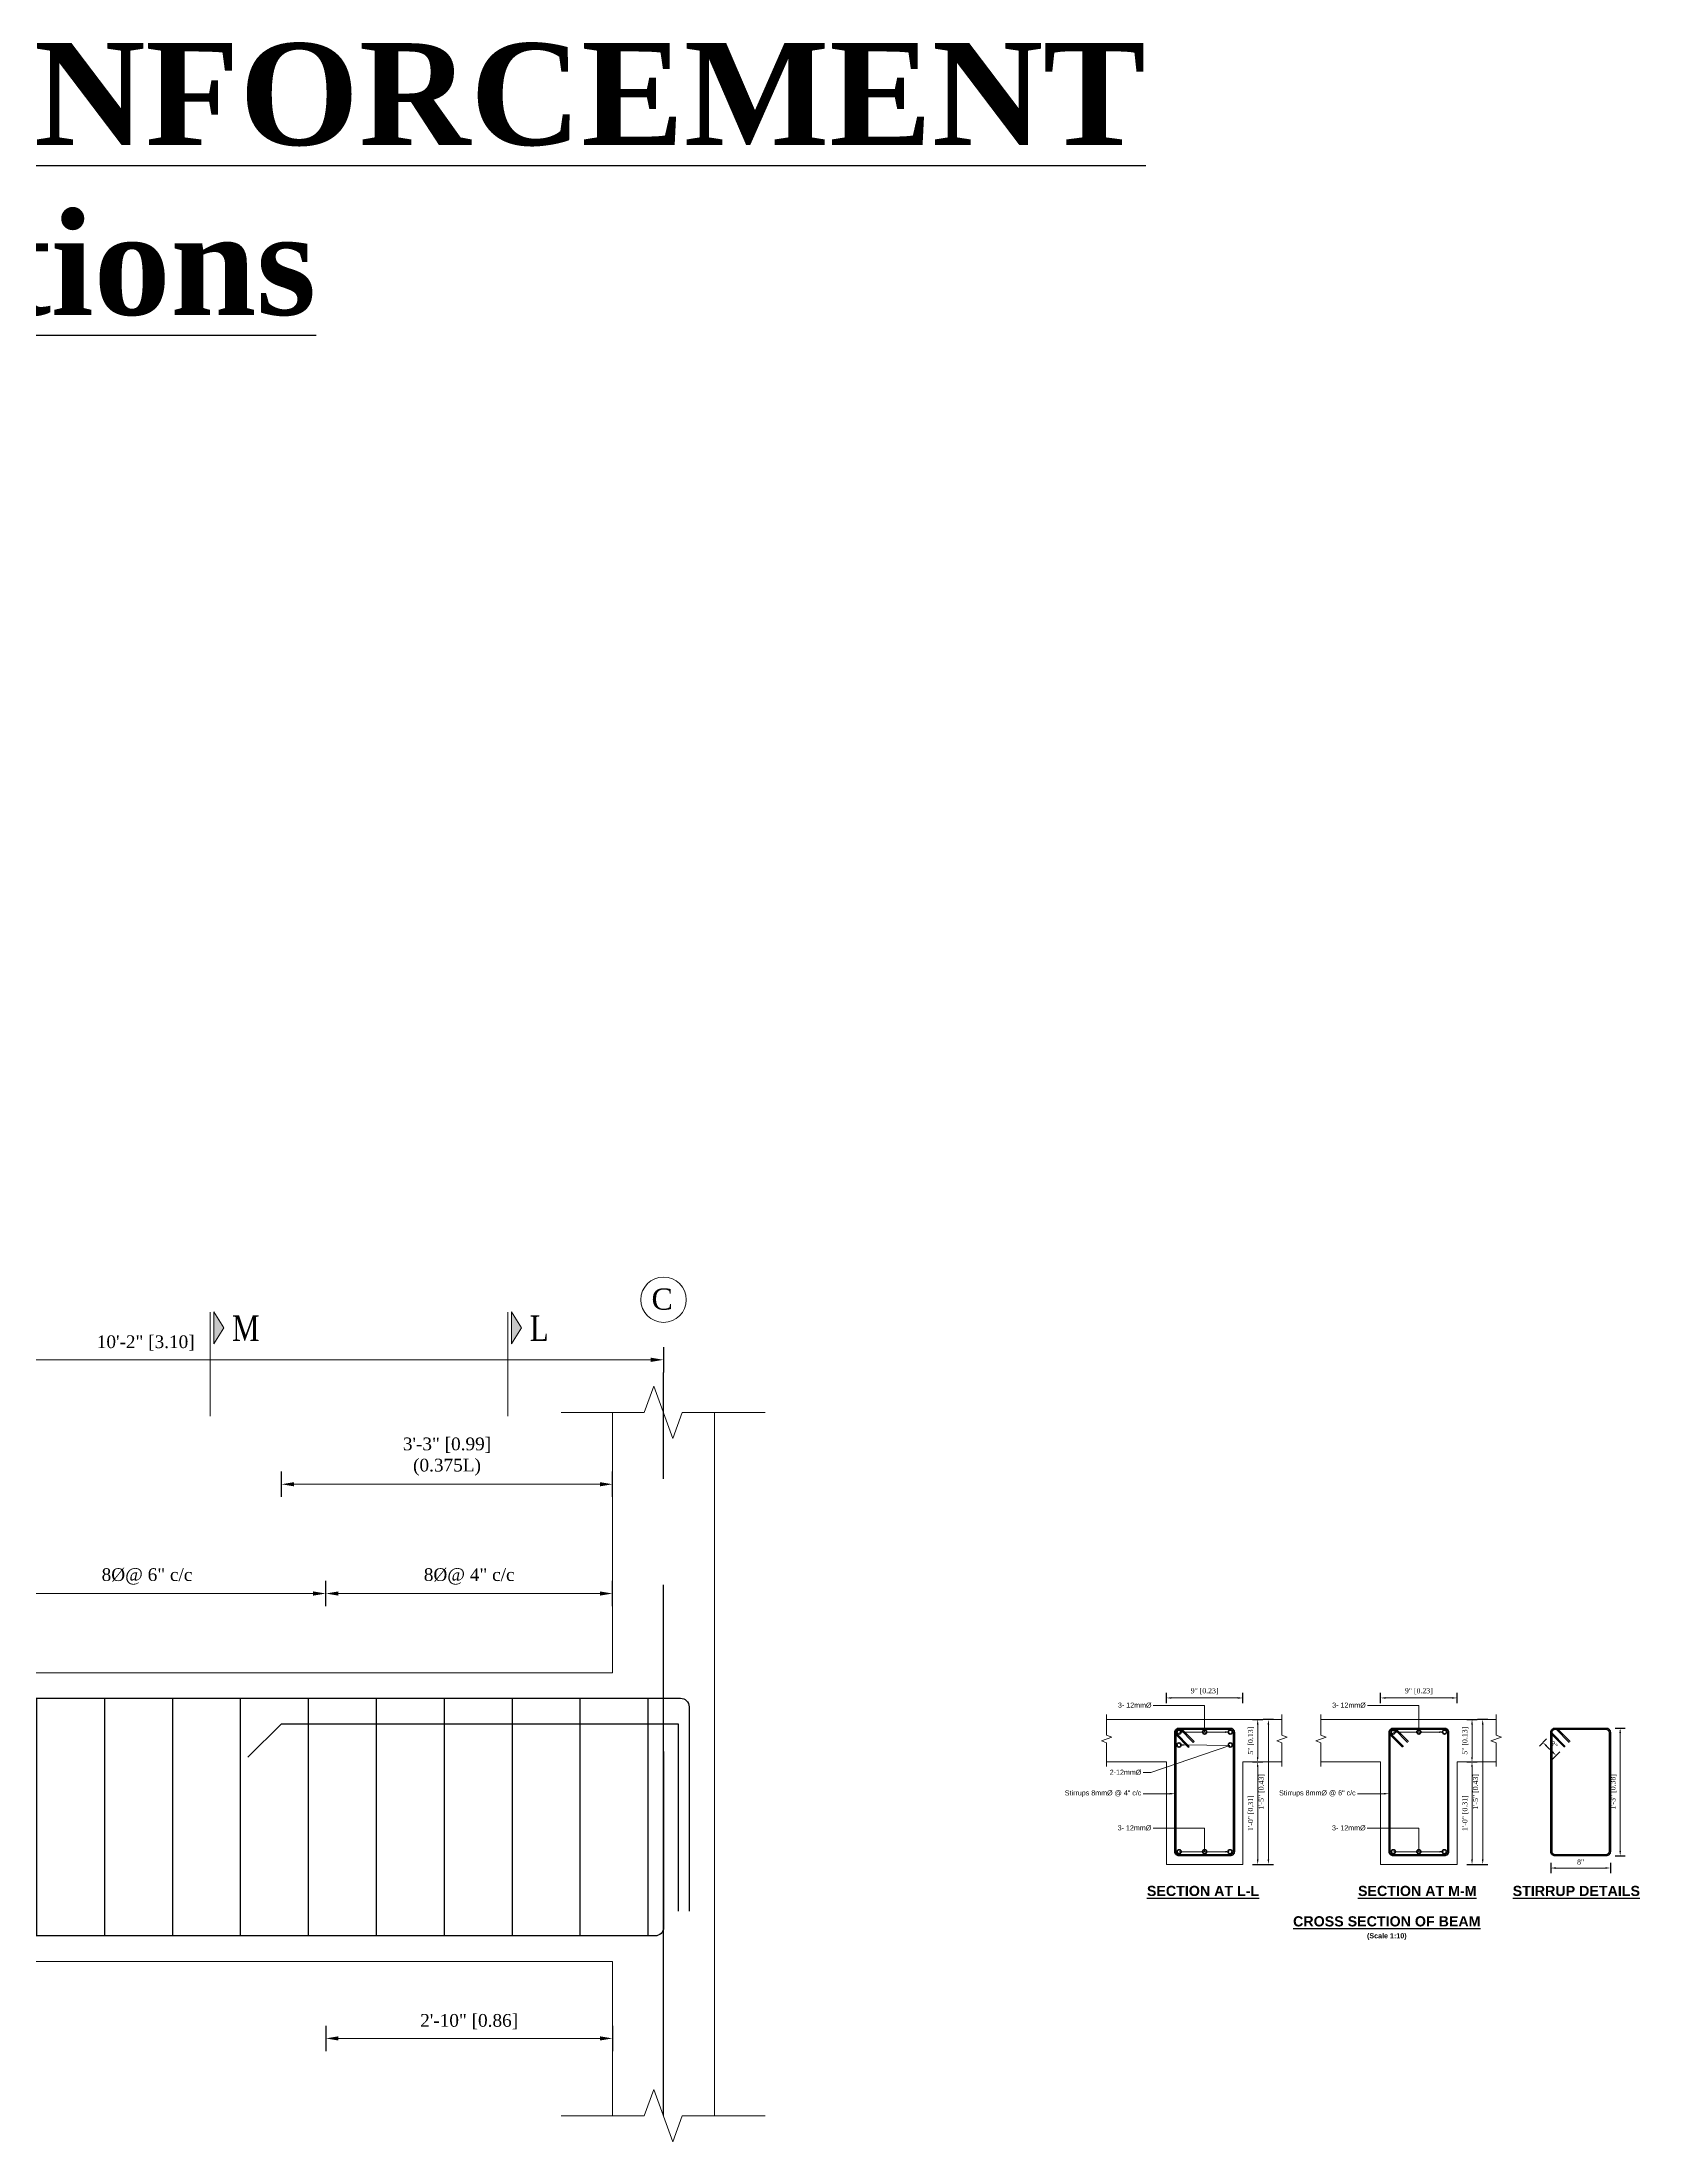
# Model space of a CAD drawing. Header units: feet. Extents: x 4160 to 31260, y -20219 to -1382.
# Drawn here: x 21928.9 to 22117.1, y -5273.5 to -5026.2 of the extents above; entities that cross this region are included whole.
import ezdxf
from ezdxf import colors
from ezdxf.entities.mleader import LeaderData, LeaderLine
from ezdxf.math import Vec2, Vec3

# ---------------------------------------------------------------- set-up
doc = ezdxf.new("R2010")
doc.units = ezdxf.units.FT
doc.header["$LTSCALE"] = 50
doc.header["$MEASUREMENT"] = 0
doc.header["$PDMODE"] = 34
doc.linetypes.add('CENTER', pattern=[2, 1.25, -0.25, 0.25, -0.25])
for name, color, linetype in [('CL', 253, 'CENTER'), ('IES_WR_TEMPLATE-TITLE TEXT', 7, 'Continuous'), ('Text', 7, 'Continuous')]:
    doc.layers.add(name, color=color, linetype=linetype)
for name, color, linetype, lineweight in [('DIM', 7, 'Continuous', 9), ('DIMENISON', 152, 'Continuous', 9), ('DIMENSION', 142, 'Continuous', 13), ('IES_WR_Dimension', 7, 'Continuous', 15), ('IES_WR_Leader', 7, 'Continuous', 15), ('IES_WR_Rebar Concrete Line', 2, 'Continuous', 15), ('IES_WR_Rebar-Main', 1, 'Continuous', 30), ('IES_WR_Stirrups', 6, 'Continuous', 25), ('Reinforcement', 1, 'Continuous', 40), ('Text1', 3, 'Continuous', 25), ('wall', 6, 'Continuous', 40)]:
    doc.layers.add(name, color=color, linetype=linetype, lineweight=lineweight)
doc.styles.add('1.8', font='times.ttf', dxfattribs={"width": 0.8, "height": 8})
doc.styles.add('arial', font='times.ttf')
doc.styles.add('Arial Annotation', font='arial.ttf', dxfattribs={"height": 0.06})
doc.dimstyles.new('SECS', dxfattribs={"dimtxt": 0.06, "dimasz": 0.06, "dimexe": 0.06, "dimexo": 0, "dimgap": 0.04, "dimtad": 1, "dimdec": 0, "dimzin": 3, "dimdsep": 46, "dimlunit": 4, "dimtxsty": 'arial', "dimcen": 1.25, "dimclrd": 256, "dimclrt": 3, "dimadec": 0, "dimazin": 0, "dimtfac": 1, "dimtdec": 0, "dimtix": 1, "dimtofl": 0, "dimtmove": 2, "dimatfit": 1, "dimfxl": 0.06, "dimfxlon": 1, "dimtolj": 1, "dimtzin": 0, "dimlwd": -1, "dimarcsym": 0})

# ---------------------------------------------------------------- blocks, each defined once
blk = doc.blocks.new('*D839')
at = {"layer": 'Defpoints', "color": 0, "ltscale": 0.1, "transparency": 16777216}
for p in [(21880.14, -5176.96), (22002.09, -5176.96), (22002.09, -5181.37)]:
    blk.add_point(p, dxfattribs=at)
at = {"layer": 'DIM', "color": 0, "lineweight": -2, "ltscale": 0.1, "transparency": 16777216}
for p, q in [((21880.14, -5179.87), (21880.14, -5182.87)), ((22002.09, -5179.87), (22002.09, -5182.87))]:
    blk.add_line(p, q, dxfattribs=at)
at = {"layer": 'DIM', "ltscale": 0.1, "transparency": 16777216}
blk.add_line((21881.64, -5181.37), (22000.59, -5181.37), dxfattribs=at)
for points in [[(21881.64, -5181.12), (21881.64, -5181.62), (21880.14, -5181.37)], [(22000.59, -5181.12), (22000.59, -5181.62), (22002.09, -5181.37)]]:
    blk.add_solid(points, dxfattribs=at)
at = {"layer": 'DIM', "color": 3, "ltscale": 0.1, "transparency": 16777216, "insert": (21941.11, -5179.4), "char_height": 1.5, "attachment_point": 5, "style": 'arial'}
blk.add_mtext('\\A1;10\'-2" [3.10]', dxfattribs=at)
blk = doc.blocks.new('*D847')
at = {"layer": 'Defpoints', "color": 0, "ltscale": 0.1, "transparency": 16777216}
for p in [(21957.09, -5196.03), (21957.09, -5218.23), (21996.09, -5218.23)]:
    blk.add_point(p, dxfattribs=at)
at = {"layer": 'DIM', "color": 0, "lineweight": -2, "ltscale": 0.1, "transparency": 16777216}
for p, q in [((21957.09, -5197.53), (21957.09, -5194.53)), ((21996.09, -5197.53), (21996.09, -5194.53))]:
    blk.add_line(p, q, dxfattribs=at)
at = {"layer": 'DIM', "ltscale": 0.1, "transparency": 16777216}
blk.add_line((21994.59, -5196.03), (21958.59, -5196.03), dxfattribs=at)
for points in [[(21958.59, -5195.78), (21958.59, -5196.28), (21957.09, -5196.03)], [(21994.59, -5195.78), (21994.59, -5196.28), (21996.09, -5196.03)]]:
    blk.add_solid(points, dxfattribs=at)
at = {"layer": 'DIM', "color": 3, "ltscale": 0.1, "transparency": 16777216, "insert": (21976.59, -5192.77), "char_height": 1.5, "attachment_point": 5, "style": 'arial'}
blk.add_mtext('\\A1;3\'-3" [0.99]\\P(0.375L)', dxfattribs=at)
blk = doc.blocks.new('*D857')
at = {"layer": 'Defpoints', "color": 0, "ltscale": 0.1, "transparency": 16777216}
for p in [(21962.31, -5208.9), (21962.31, -5252.23), (21920.22, -5260.83)]:
    blk.add_point(p, dxfattribs=at)
at = {"layer": 'DIM', "color": 0, "lineweight": -2, "ltscale": 0.1, "transparency": 16777216}
for p, q in [((21920.22, -5210.4), (21920.22, -5207.4)), ((21962.31, -5210.4), (21962.31, -5207.4))]:
    blk.add_line(p, q, dxfattribs=at)
at = {"layer": 'DIM', "ltscale": 0.1, "transparency": 16777216}
blk.add_line((21921.72, -5208.9), (21960.81, -5208.9), dxfattribs=at)
for points in [[(21921.72, -5208.65), (21921.72, -5209.15), (21920.22, -5208.9)], [(21960.81, -5208.65), (21960.81, -5209.15), (21962.31, -5208.9)]]:
    blk.add_solid(points, dxfattribs=at)
at = {"layer": 'DIM', "color": 3, "ltscale": 0.1, "transparency": 16777216, "insert": (21941.26, -5206.89), "char_height": 1.5, "attachment_point": 5, "style": 'arial'}
blk.add_mtext('\\A1;8%%C@ 6" c/c', dxfattribs=at)
blk = doc.blocks.new('*D859')
at = {"layer": 'Defpoints', "color": 0, "ltscale": 0.1, "transparency": 16777216}
for p in [(21996.09, -5208.9), (21996.09, -5218.23), (21962.31, -5252.23)]:
    blk.add_point(p, dxfattribs=at)
at = {"layer": 'DIM', "color": 0, "lineweight": -2, "ltscale": 0.1, "transparency": 16777216}
for p, q in [((21962.31, -5210.4), (21962.31, -5207.4)), ((21996.09, -5210.4), (21996.09, -5207.4))]:
    blk.add_line(p, q, dxfattribs=at)
at = {"layer": 'DIM', "ltscale": 0.1, "transparency": 16777216}
blk.add_line((21963.81, -5208.9), (21994.59, -5208.9), dxfattribs=at)
for points in [[(21963.81, -5208.65), (21963.81, -5209.15), (21962.31, -5208.9)], [(21994.59, -5208.65), (21994.59, -5209.15), (21996.09, -5208.9)]]:
    blk.add_solid(points, dxfattribs=at)
at = {"layer": 'DIM', "color": 3, "ltscale": 0.1, "transparency": 16777216, "insert": (21979.2, -5206.89), "char_height": 1.5, "attachment_point": 5, "style": 'arial'}
blk.add_mtext('\\A1;8%%C@ 4" c/c', dxfattribs=at)
blk = doc.blocks.new('*U390')
at = {"layer": 'IES_WR_Stirrups'}
blk.add_lwpolyline([(0, -14), (0, 14)], dxfattribs=at)
blk = doc.blocks.new('*U391')
at = {"layer": 'wall', "color": 0, "linetype": 'ByBlock', "lineweight": -2, "transparency": 16777216}
for p in [(21744.29, -5235.23), (21752.29, -5235.23), (21760.29, -5235.23), (21768.29, -5235.23), (21776.29, -5235.23), (21784.29, -5235.23), (21792.29, -5235.23), (21800.29, -5235.23), (21808.29, -5235.23), (21816.29, -5235.23), (21824.29, -5235.23), (21832.29, -5235.23), (21840.29, -5235.23), (21848.29, -5235.23), (21856.29, -5235.23), (21864.29, -5235.23), (21872.29, -5235.23), (21880.29, -5235.23), (21888.29, -5235.23), (21896.29, -5235.23), (21904.29, -5235.23), (21912.29, -5235.23), (21920.29, -5235.23), (21928.29, -5235.23), (21936.29, -5235.23), (21944.29, -5235.23), (21952.29, -5235.23), (21960.29, -5235.23), (21968.29, -5235.23), (21976.29, -5235.23), (21984.29, -5235.23), (21992.29, -5235.23), (22000.29, -5235.23)]:
    blk.add_blockref('*U390', p, dxfattribs=at)
blk = doc.blocks.new('REBAR CUT')
at = {"layer": 'Reinforcement'}
blk.add_circle((0, 0), 0.024, dxfattribs=at)
blk = doc.blocks.new('*D861')
at = {"layer": 'Defpoints', "color": 0, "transparency": 16777216}
for p in [(22070.31, -5221.2), (22061.31, -5223.74), (22070.31, -5223.74)]:
    blk.add_point(p, dxfattribs=at)
at = {"layer": 'IES_WR_Dimension', "color": 0, "lineweight": -2, "transparency": 16777216}
for p, q in [((22061.31, -5221.8), (22061.31, -5220.6)), ((22070.31, -5221.8), (22070.31, -5220.6))]:
    blk.add_line(p, q, dxfattribs=at)
at = {"layer": 'IES_WR_Dimension', "transparency": 16777216}
blk.add_line((22061.91, -5221.2), (22069.71, -5221.2), dxfattribs=at)
for points in [[(22061.91, -5221.1), (22061.91, -5221.3), (22061.31, -5221.2)], [(22069.71, -5221.1), (22069.71, -5221.3), (22070.31, -5221.2)]]:
    blk.add_solid(points, dxfattribs=at)
at = {"layer": 'IES_WR_Dimension', "color": 3, "transparency": 16777216, "insert": (22065.81, -5220.41), "char_height": 0.6, "attachment_point": 5, "style": 'arial'}
blk.add_mtext('\\A1;9" [0.23]', dxfattribs=at)
blk = doc.blocks.new('*D437')
at = {"layer": 'Defpoints', "color": 0, "ltscale": 0.1, "transparency": 16777216}
for p in [(22070.31, -5228.74), (22072.06, -5228.74), (22070.31, -5240.81)]:
    blk.add_point(p, dxfattribs=at)
at = {"layer": 'DIM', "color": 0, "lineweight": -2, "ltscale": 0.1, "transparency": 16777216}
for p, q in [((22071.46, -5228.74), (22072.66, -5228.74)), ((22071.46, -5240.81), (22072.66, -5240.81))]:
    blk.add_line(p, q, dxfattribs=at)
at = {"layer": 'DIM', "ltscale": 0.1, "transparency": 16777216}
blk.add_line((22072.06, -5240.21), (22072.06, -5229.34), dxfattribs=at)
for points in [[(22071.96, -5229.34), (22072.16, -5229.34), (22072.06, -5228.74)], [(22071.96, -5240.21), (22072.16, -5240.21), (22072.06, -5240.81)]]:
    blk.add_solid(points, dxfattribs=at)
at = {"layer": 'DIM', "color": 3, "ltscale": 0.1, "transparency": 16777216, "insert": (22071.28, -5234.77), "char_height": 0.6, "attachment_point": 5, "rotation": 90, "style": 'arial'}
blk.add_mtext('\\A1;1\'-0" [0.31]', dxfattribs=at)
blk = doc.blocks.new('*D438')
at = {"layer": 'Defpoints', "color": 0, "ltscale": 0.1, "transparency": 16777216}
for p in [(22070.31, -5223.74), (22072.06, -5223.74), (22070.31, -5228.74)]:
    blk.add_point(p, dxfattribs=at)
at = {"layer": 'DIM', "color": 0, "lineweight": -2, "ltscale": 0.1, "transparency": 16777216}
for p, q in [((22071.46, -5223.74), (22072.66, -5223.74)), ((22071.46, -5228.74), (22072.66, -5228.74))]:
    blk.add_line(p, q, dxfattribs=at)
at = {"layer": 'DIM', "ltscale": 0.1, "transparency": 16777216}
blk.add_line((22072.06, -5228.14), (22072.06, -5224.34), dxfattribs=at)
for points in [[(22071.96, -5224.34), (22072.16, -5224.34), (22072.06, -5223.74)], [(22071.96, -5228.14), (22072.16, -5228.14), (22072.06, -5228.74)]]:
    blk.add_solid(points, dxfattribs=at)
at = {"layer": 'DIM', "color": 3, "ltscale": 0.1, "transparency": 16777216, "insert": (22071.28, -5226.24), "char_height": 0.6, "attachment_point": 5, "rotation": 90, "style": 'arial'}
blk.add_mtext('\\A1;5" [0.13]', dxfattribs=at)
blk = doc.blocks.new('*D439')
at = {"layer": 'Defpoints', "color": 0, "ltscale": 0.1, "transparency": 16777216}
for p in [(22074.91, -5223.74), (22070.31, -5240.81), (22073.32, -5240.81)]:
    blk.add_point(p, dxfattribs=at)
at = {"layer": 'DIM', "color": 0, "lineweight": -2, "ltscale": 0.1, "transparency": 16777216}
for p, q in [((22073.92, -5223.74), (22072.72, -5223.74)), ((22072.72, -5240.81), (22073.92, -5240.81))]:
    blk.add_line(p, q, dxfattribs=at)
at = {"layer": 'DIM', "ltscale": 0.1, "transparency": 16777216}
blk.add_line((22073.32, -5224.34), (22073.32, -5240.21), dxfattribs=at)
for points in [[(22073.22, -5224.34), (22073.42, -5224.34), (22073.32, -5223.74)], [(22073.22, -5240.21), (22073.42, -5240.21), (22073.32, -5240.81)]]:
    blk.add_solid(points, dxfattribs=at)
at = {"layer": 'DIM', "color": 3, "ltscale": 0.1, "transparency": 16777216, "insert": (22072.53, -5232.27), "char_height": 0.6, "attachment_point": 5, "rotation": 90, "style": 'arial'}
blk.add_mtext('\\A1;1\'-5" [0.43]', dxfattribs=at)
blk = doc.blocks.new('*D863')
at = {"layer": 'Defpoints', "color": 0, "transparency": 16777216}
for p in [(22095.54, -5221.2), (22086.54, -5223.74), (22095.54, -5223.74)]:
    blk.add_point(p, dxfattribs=at)
at = {"layer": 'IES_WR_Dimension', "color": 0, "lineweight": -2, "transparency": 16777216}
for p, q in [((22086.54, -5221.8), (22086.54, -5220.6)), ((22095.54, -5221.8), (22095.54, -5220.6))]:
    blk.add_line(p, q, dxfattribs=at)
at = {"layer": 'IES_WR_Dimension', "transparency": 16777216}
blk.add_line((22087.14, -5221.2), (22094.94, -5221.2), dxfattribs=at)
for points in [[(22087.14, -5221.1), (22087.14, -5221.3), (22086.54, -5221.2)], [(22094.94, -5221.1), (22094.94, -5221.3), (22095.54, -5221.2)]]:
    blk.add_solid(points, dxfattribs=at)
at = {"layer": 'IES_WR_Dimension', "color": 3, "transparency": 16777216, "insert": (22091.04, -5220.41), "char_height": 0.6, "attachment_point": 5, "style": 'arial'}
blk.add_mtext('\\A1;9" [0.23]', dxfattribs=at)
blk = doc.blocks.new('*D440')
at = {"layer": 'Defpoints', "color": 0, "ltscale": 0.1, "transparency": 16777216}
for p in [(22095.54, -5228.74), (22097.3, -5228.74), (22095.54, -5240.81)]:
    blk.add_point(p, dxfattribs=at)
at = {"layer": 'DIM', "color": 0, "lineweight": -2, "ltscale": 0.1, "transparency": 16777216}
for p, q in [((22096.7, -5228.74), (22097.9, -5228.74)), ((22096.7, -5240.81), (22097.9, -5240.81))]:
    blk.add_line(p, q, dxfattribs=at)
at = {"layer": 'DIM', "ltscale": 0.1, "transparency": 16777216}
blk.add_line((22097.3, -5240.21), (22097.3, -5229.34), dxfattribs=at)
for points in [[(22097.2, -5229.34), (22097.4, -5229.34), (22097.3, -5228.74)], [(22097.2, -5240.21), (22097.4, -5240.21), (22097.3, -5240.81)]]:
    blk.add_solid(points, dxfattribs=at)
at = {"layer": 'DIM', "color": 3, "ltscale": 0.1, "transparency": 16777216, "insert": (22096.51, -5234.77), "char_height": 0.6, "attachment_point": 5, "rotation": 90, "style": 'arial'}
blk.add_mtext('\\A1;1\'-0" [0.31]', dxfattribs=at)
blk = doc.blocks.new('*D441')
at = {"layer": 'Defpoints', "color": 0, "ltscale": 0.1, "transparency": 16777216}
for p in [(22095.54, -5223.74), (22097.3, -5223.74), (22095.54, -5228.74)]:
    blk.add_point(p, dxfattribs=at)
at = {"layer": 'DIM', "color": 0, "lineweight": -2, "ltscale": 0.1, "transparency": 16777216}
for p, q in [((22096.7, -5223.74), (22097.9, -5223.74)), ((22096.7, -5228.74), (22097.9, -5228.74))]:
    blk.add_line(p, q, dxfattribs=at)
at = {"layer": 'DIM', "ltscale": 0.1, "transparency": 16777216}
blk.add_line((22097.3, -5228.14), (22097.3, -5224.34), dxfattribs=at)
for points in [[(22097.2, -5224.34), (22097.4, -5224.34), (22097.3, -5223.74)], [(22097.2, -5228.14), (22097.4, -5228.14), (22097.3, -5228.74)]]:
    blk.add_solid(points, dxfattribs=at)
at = {"layer": 'DIM', "color": 3, "ltscale": 0.1, "transparency": 16777216, "insert": (22096.51, -5226.24), "char_height": 0.6, "attachment_point": 5, "rotation": 90, "style": 'arial'}
blk.add_mtext('\\A1;5" [0.13]', dxfattribs=at)
blk = doc.blocks.new('*D442')
at = {"layer": 'Defpoints', "color": 0, "ltscale": 0.1, "transparency": 16777216}
for p in [(22100.15, -5223.74), (22095.54, -5240.81), (22098.56, -5240.81)]:
    blk.add_point(p, dxfattribs=at)
at = {"layer": 'DIM', "color": 0, "lineweight": -2, "ltscale": 0.1, "transparency": 16777216}
for p, q in [((22099.16, -5223.74), (22097.96, -5223.74)), ((22097.96, -5240.81), (22099.16, -5240.81))]:
    blk.add_line(p, q, dxfattribs=at)
at = {"layer": 'DIM', "ltscale": 0.1, "transparency": 16777216}
blk.add_line((22098.56, -5224.34), (22098.56, -5240.21), dxfattribs=at)
for points in [[(22098.46, -5224.34), (22098.66, -5224.34), (22098.56, -5223.74)], [(22098.46, -5240.21), (22098.66, -5240.21), (22098.56, -5240.81)]]:
    blk.add_solid(points, dxfattribs=at)
at = {"layer": 'DIM', "color": 3, "ltscale": 0.1, "transparency": 16777216, "insert": (22097.77, -5232.27), "char_height": 0.6, "attachment_point": 5, "rotation": 90, "style": 'arial'}
blk.add_mtext('\\A1;1\'-5" [0.43]', dxfattribs=at)
blk = doc.blocks.new('*D443')
at = {"layer": 'Defpoints', "color": 0, "ltscale": 0.1, "transparency": 16777216}
for p in [(22106.59, -5225.24), (22113.59, -5225.38), (22113.59, -5241.23)]:
    blk.add_point(p, dxfattribs=at)
at = {"layer": 'DIM', "color": 0, "lineweight": -2, "ltscale": 0.1, "transparency": 16777216}
for p, q in [((22106.59, -5240.63), (22106.59, -5241.83)), ((22113.59, -5240.63), (22113.59, -5241.83))]:
    blk.add_line(p, q, dxfattribs=at)
at = {"layer": 'DIM', "ltscale": 0.1, "transparency": 16777216}
blk.add_line((22107.19, -5241.23), (22112.99, -5241.23), dxfattribs=at)
for points in [[(22107.19, -5241.13), (22107.19, -5241.33), (22106.59, -5241.23)], [(22112.99, -5241.13), (22112.99, -5241.33), (22113.59, -5241.23)]]:
    blk.add_solid(points, dxfattribs=at)
at = {"layer": 'DIM', "color": 3, "ltscale": 0.1, "transparency": 16777216, "insert": (22110.09, -5240.53), "char_height": 0.6, "attachment_point": 5, "style": 'arial'}
blk.add_mtext('\\A1;8"', dxfattribs=at)
blk = doc.blocks.new('*D444')
at = {"layer": 'Defpoints', "color": 0, "ltscale": 0.1, "transparency": 16777216}
for p in [(22107.21, -5224.88), (22105.65, -5226.44), (22108.76, -5226.43)]:
    blk.add_point(p, dxfattribs=at)
at = {"layer": 'DIM', "color": 0, "lineweight": -2, "ltscale": 0.1, "transparency": 16777216}
for p, q in [((22106.08, -5226.01), (22105.23, -5226.86)), ((22107.63, -5227.56), (22106.78, -5228.41))]:
    blk.add_line(p, q, dxfattribs=at)
at = {"layer": 'DIM', "ltscale": 0.1, "transparency": 16777216}
blk.add_line((22106.78, -5227.56), (22106.08, -5226.86), dxfattribs=at)
for points in [[(22106.15, -5226.79), (22106.01, -5226.93), (22105.65, -5226.44)], [(22106.85, -5227.49), (22106.71, -5227.63), (22107.2, -5227.98)]]:
    blk.add_solid(points, dxfattribs=at)
at = {"layer": 'DIM', "color": 3, "ltscale": 0.1, "transparency": 16777216, "insert": (22106.93, -5226.71), "char_height": 0.6, "attachment_point": 5, "rotation": 315, "style": 'arial'}
blk.add_mtext('\\A1;3"', dxfattribs=at)
blk = doc.blocks.new('*D445')
at = {"layer": 'Defpoints', "color": 0, "ltscale": 0.1, "transparency": 16777216}
for p in [(22113.09, -5224.74), (22113.09, -5239.81), (22114.75, -5239.81)]:
    blk.add_point(p, dxfattribs=at)
at = {"layer": 'DIM', "color": 0, "lineweight": -2, "ltscale": 0.1, "transparency": 16777216}
for p, q in [((22114.15, -5224.74), (22115.35, -5224.74)), ((22114.15, -5239.81), (22115.35, -5239.81))]:
    blk.add_line(p, q, dxfattribs=at)
at = {"layer": 'DIM', "ltscale": 0.1, "transparency": 16777216}
blk.add_line((22114.75, -5225.34), (22114.75, -5239.21), dxfattribs=at)
for points in [[(22114.65, -5225.34), (22114.85, -5225.34), (22114.75, -5224.74)], [(22114.65, -5239.21), (22114.85, -5239.21), (22114.75, -5239.81)]]:
    blk.add_solid(points, dxfattribs=at)
at = {"layer": 'DIM', "color": 3, "ltscale": 0.1, "transparency": 16777216, "insert": (22113.96, -5232.27), "char_height": 0.6, "attachment_point": 5, "rotation": 90, "style": 'arial'}
blk.add_mtext('\\A1;1\'-3" [0.38]', dxfattribs=at)
blk = doc.blocks.new('*D871')
at = {"layer": 'Defpoints', "color": 0, "ltscale": 0.1, "transparency": 16777216}
for p in [(21962.31, -5252.23), (21996.09, -5252.7), (21962.31, -5261.3)]:
    blk.add_point(p, dxfattribs=at)
at = {"layer": 'DIM', "color": 0, "lineweight": -2, "ltscale": 0.1, "transparency": 16777216}
for p, q in [((21962.31, -5259.8), (21962.31, -5262.8)), ((21996.09, -5259.8), (21996.09, -5262.8))]:
    blk.add_line(p, q, dxfattribs=at)
at = {"layer": 'DIM', "ltscale": 0.1, "transparency": 16777216}
blk.add_line((21994.59, -5261.3), (21963.81, -5261.3), dxfattribs=at)
for points in [[(21963.81, -5261.05), (21963.81, -5261.55), (21962.31, -5261.3)], [(21994.59, -5261.05), (21994.59, -5261.55), (21996.09, -5261.3)]]:
    blk.add_solid(points, dxfattribs=at)
at = {"layer": 'DIM', "color": 3, "ltscale": 0.1, "transparency": 16777216, "insert": (21979.2, -5259.33), "char_height": 1.5, "attachment_point": 5, "style": 'arial'}
blk.add_mtext('\\A1;2\'-10" [0.86]', dxfattribs=at)

msp = doc.modelspace()

# ---------------------------------------------------------------- hatches: boundary and pattern name
at = {"layer": 'Text', "ltscale": 10}
for points in [[(21949.13, -5175.73), (21949.13, -5179.48), (21950.29, -5177.6)], [(21984.19, -5175.73), (21984.19, -5179.48), (21985.35, -5177.6)]]:
    msp.add_hatch(color=256, dxfattribs=at).paths.add_polyline_path(points)

# ---------------------------------------------------------------- linework, layer by layer
at = {"layer": 'CL'}
msp.add_line((22002.09, -5270.38), (22002.09, -5176.96), dxfattribs=at)
at = {"layer": 'DIMENISON'}
msp.add_circle((22002.09, -5174.29), 2.67, dxfattribs=at)
at = {"layer": 'DIMENSION', "ltscale": 10}
for p, q in [((21948.71, -5188), (21948.71, -5175.75)), ((21983.77, -5188), (21983.77, -5175.75))]:
    msp.add_line(p, q, dxfattribs=at)
for points in [[(21949.13, -5179.48), (21949.13, -5175.73), (21950.29, -5177.6), (21949.13, -5179.48)], [(21984.19, -5179.48), (21984.19, -5175.73), (21985.35, -5177.6), (21984.19, -5179.48)]]:
    msp.add_lwpolyline(points, dxfattribs=at)
at = {"layer": 'IES_WR_Rebar Concrete Line'}
for p, q in [((21996.09, -5218.23), (21996.09, -5187.54)), ((22008.09, -5270.38), (22008.09, -5187.54)), ((22054.27, -5223.74), (22074.91, -5223.74)), ((22079.5, -5223.74), (22100.15, -5223.74)), ((22054.27, -5228.74), (22061.31, -5228.74)), ((22070.31, -5228.74), (22074.91, -5228.74)), ((22079.5, -5228.74), (22086.54, -5228.74)), ((22095.54, -5228.74), (22100.15, -5228.74)), ((21996.09, -5270.38), (21996.09, -5252.23))]:
    msp.add_line(p, q, dxfattribs=at)
for points in [[(22014.05, -5187.57), (22004.3, -5187.57), (22003.18, -5190.66), (22000.93, -5184.48), (21999.8, -5187.57), (21990.05, -5187.57)], [(21886.14, -5218.23), (21996.09, -5218.23)], [(22054.27, -5229.29), (22054.27, -5226.49), (22053.65, -5226.26), (22054.88, -5225.81), (22054.27, -5225.59), (22054.27, -5223.15)], [(22061.31, -5223.74), (22070.31, -5223.74)], [(22074.91, -5229.29), (22074.91, -5226.49), (22074.3, -5226.26), (22075.53, -5225.81), (22074.91, -5225.59), (22074.91, -5223.15)], [(22079.5, -5229.29), (22079.5, -5226.49), (22078.89, -5226.26), (22080.12, -5225.81), (22079.5, -5225.59), (22079.5, -5223.15)], [(22086.54, -5223.74), (22095.54, -5223.74)], [(22100.15, -5229.29), (22100.15, -5226.49), (22099.53, -5226.26), (22100.77, -5225.81), (22100.15, -5225.59), (22100.15, -5223.15)], [(22070.31, -5228.74), (22070.31, -5240.81), (22061.31, -5240.81), (22061.31, -5228.74)], [(22095.54, -5228.74), (22095.54, -5240.81), (22086.54, -5240.81), (22086.54, -5228.74)], [(21886.14, -5252.23), (21996.09, -5252.23)], [(22014.05, -5270.41), (22004.3, -5270.41), (22003.18, -5273.5), (22000.93, -5267.32), (21999.8, -5270.41), (21990.05, -5270.41)]]:
    msp.add_lwpolyline(points, dxfattribs=at)
at = {"layer": 'IES_WR_Rebar-Main'}
for points in [[(21737.2, -5244.63), (21737.2, -5222.23, -0.414214), (21738.2, -5221.23), (22004.09, -5221.23, -0.414214), (22005.09, -5222.23), (22005.09, -5246.32)], [(22002.09, -5227.5), (22002.09, -5248.23, -0.414214), (22001.09, -5249.23), (21741.2, -5249.23, -0.414214), (21740.2, -5248.23), (21740.2, -5225.96)]]:
    msp.add_lwpolyline(points, format="xyb", dxfattribs=at)
for points in [[(21957.09, -5224.23), (21953.13, -5228.19)], [(21957.09, -5224.23), (22003.81, -5224.23), (22003.81, -5246.32)]]:
    msp.add_lwpolyline(points, dxfattribs=at)
at = {"layer": 'IES_WR_Stirrups'}
for p, q in [((22064.57, -5226.33), (22064.47, -5226.43)), ((22063.89, -5227), (22063.99, -5226.91))]:
    msp.add_line(p, q, dxfattribs=at)
for points in [[(22062.81, -5224.74), (22068.81, -5224.74, -0.414214), (22069.31, -5225.24), (22069.31, -5239.31, -0.414214), (22068.81, -5239.81), (22062.81, -5239.81, -0.414214), (22062.31, -5239.31), (22062.31, -5225.24, -0.414214)], [(22062.81, -5224.88), (22068.81, -5224.88, -0.414214), (22069.16, -5225.24), (22069.16, -5239.31, -0.414214), (22068.81, -5239.67), (22062.81, -5239.67, -0.414214), (22062.45, -5239.31), (22062.45, -5225.24, -0.414214)], [(22088.04, -5224.74), (22094.04, -5224.74, -0.414214), (22094.54, -5225.24), (22094.54, -5239.31, -0.414214), (22094.04, -5239.81), (22088.04, -5239.81, -0.414214), (22087.54, -5239.31), (22087.54, -5225.24, -0.414214)], [(22088.04, -5224.88), (22094.04, -5224.88, -0.414214), (22094.4, -5225.24), (22094.4, -5239.31, -0.414214), (22094.04, -5239.67), (22088.04, -5239.67, -0.414214), (22087.68, -5239.31), (22087.68, -5225.24, -0.414214)], [(22107.09, -5224.74), (22113.09, -5224.74, -0.414214), (22113.59, -5225.24), (22113.59, -5239.31, -0.414214), (22113.09, -5239.81), (22107.09, -5239.81, -0.414214), (22106.59, -5239.31), (22106.59, -5225.24, -0.414214)], [(22107.09, -5224.88), (22113.09, -5224.88, -0.414214), (22113.45, -5225.24), (22113.45, -5239.31, -0.414214), (22113.09, -5239.67), (22107.09, -5239.67, -0.414214), (22106.73, -5239.31), (22106.73, -5225.24, -0.414214)]]:
    msp.add_lwpolyline(points, format="xyb", close=True, dxfattribs=at)
for points in [[(22062.45, -5225.36), (22063.99, -5226.91)], [(22062.45, -5225.56), (22063.89, -5227)], [(22062.93, -5224.88), (22064.47, -5226.43)], [(22063.12, -5224.88), (22064.57, -5226.33)], [(22087.68, -5225.36), (22089.23, -5226.91)], [(22087.68, -5225.56), (22089.13, -5227)], [(22088.16, -5224.88), (22089.71, -5226.43)], [(22088.36, -5224.88), (22089.81, -5226.33)], [(22106.73, -5225.36), (22108.28, -5226.91)], [(22106.73, -5225.56), (22108.18, -5227)], [(22107.21, -5224.88), (22108.76, -5226.43)], [(22107.41, -5224.88), (22108.86, -5226.33)]]:
    msp.add_lwpolyline(points, dxfattribs=at)

# ---------------------------------------------------------------- block references
at = {"yscale": 10, "zscale": 10}
for p, xscale in [((22062.79, -5225.22), 10), ((22065.81, -5225.22), 10), ((22068.83, -5225.22), -10), ((22088.02, -5225.22), 10), ((22091.04, -5225.22), 10), ((22094.06, -5225.22), -10), ((22062.79, -5226.74), 10), ((22068.83, -5226.74), -10), ((22062.81, -5239.31), 10), ((22065.81, -5239.31), 10), ((22068.81, -5239.31), 10), ((22088.04, -5239.31), 10), ((22091.04, -5239.31), 10), ((22094.04, -5239.31), 10)]:
    msp.add_blockref('REBAR CUT', p, dxfattribs=dict(at, xscale=xscale))
at = {"layer": 'wall'}
msp.add_blockref('*U391', (0, 0), dxfattribs=at)

# ---------------------------------------------------------------- texts
at = {"layer": 'IES_WR_TEMPLATE-TITLE TEXT', "attachment_point": 1, "style": 'Arial Annotation'}
for s, insert, char_height, width in [('\\pxqc;{\\fTimes New Roman|b1|i0|c0|p18;\\LTYPICAL BOTTOM SLAB REINFORCEMENT \\PAT X- and Y - directions \\P\\fArial|b1|i0|c0|p34;\\H0.5x;\\l(Scale 1:100}', (21649.34, -5026.29), 12, 431.8473), ('\\pxqc;{\\fArial|b1|i0|c0|p34;\\LSECTION AT L-L}', (22050.28, -5243.33), 1.2, 30.6909), ('\\pxqc;{\\fArial|b1|i0|c0|p34;\\LSECTION AT M-M}', (22075.51, -5243.33), 1.2, 30.6909), ('\\pxqc;{\\fArial|b1|i0|c0|p34;\\LSTIRRUP DETAILS}', (22094.24, -5243.33), 1.2, 30.6909), ('\\pxqc;{\\fArial|b1|i0|c0|p34;\\LCROSS SECTION OF BEAM\\P\\H0.5x;\\l(Scale 1:10)}', (22071.92, -5246.91), 1.2, 30.6909)]:
    msp.add_mtext(s, dxfattribs=dict(at, insert=insert, char_height=char_height, width=width))
at = {"layer": 'Text', "ltscale": 10, "style": '1.8', "width": 0.8}
for s, p in [('M', (21951.28, -5179.15)), ('L', (21986.34, -5179.15))]:
    msp.add_text(s, height=3, dxfattribs=at).set_placement(p)
at = {"layer": 'Text1', "lineweight": 30, "insert": (22001.93, -5172.97), "char_height": 2.5, "width": 4.3991, "attachment_point": 2, "style": 'arial'}
msp.add_mtext('C', dxfattribs=at)

# ---------------------------------------------------------------- dimensions: what is measured, and where the dimension line sits
at = {"layer": 'DIM', "ltscale": 0.1}
dim = msp.add_linear_dim(base=(22002.09, -5181.37), p1=(21880.14, -5176.96), p2=(22002.09, -5176.96), dimstyle='SECS', override={"dimscale": 0, "dimtix": 1, "dimtofl": 0, "dimtmove": 2, "dimatfit": 1}, dxfattribs=at)
dim.commit()
dim.dimension.update_dxf_attribs({"geometry": '*D839', "text_midpoint": (21941.11, -5179.4)})
for base, p1, p2, text, picture, middle in [((21957.09, -5196.03), (21996.09, -5218.23), (21957.09, -5218.23), '<>\\P(0.375L)', '*D847', (21976.59, -5192.77)), ((21962.31, -5208.9), (21920.22, -5260.83), (21962.31, -5252.23), '8%%C@ 6" c/c', '*D857', (21941.26, -5206.89)), ((21996.09, -5208.9), (21962.31, -5252.23), (21996.09, -5218.23), '8%%C@ 4" c/c', '*D859', (21979.2, -5206.89)), ((22113.59, -5241.23), (22106.59, -5225.24), (22113.59, -5225.38), '8"', '*D443', (22110.09, -5240.53))]:
    dim = msp.add_linear_dim(base=base, p1=p1, p2=p2, text=text, dimstyle='SECS', override={"dimscale": 0, "dimtix": 1, "dimtofl": 0, "dimtmove": 2, "dimatfit": 1}, dxfattribs=at)
    dim.commit()
    dim.dimension.update_dxf_attribs({"geometry": picture, "text_midpoint": middle})
for base, p1, p2, angle, picture, middle in [((22072.06, -5223.74), (22070.31, -5228.74), (22070.31, -5223.74), 90, '*D438', (22071.28, -5226.24)), ((22073.32, -5240.81), (22074.91, -5223.74), (22070.31, -5240.81), 90, '*D439', (22072.53, -5232.27)), ((22097.3, -5223.74), (22095.54, -5228.74), (22095.54, -5223.74), 90, '*D441', (22096.51, -5226.24)), ((22098.56, -5240.81), (22100.15, -5223.74), (22095.54, -5240.81), 90, '*D442', (22097.77, -5232.27)), ((22072.06, -5228.74), (22070.31, -5240.81), (22070.31, -5228.74), 90, '*D437', (22071.28, -5234.77)), ((22097.3, -5228.74), (22095.54, -5240.81), (22095.54, -5228.74), 90, '*D440', (22096.51, -5234.77)), ((21962.31, -5261.3), (21996.09, -5252.7), (21962.31, -5252.23), 180, '*D871', (21979.2, -5259.33))]:
    dim = msp.add_linear_dim(base=base, p1=p1, p2=p2, angle=angle, dimstyle='SECS', override={"dimscale": 0, "dimtix": 1, "dimtofl": 0, "dimtmove": 2, "dimatfit": 1}, dxfattribs=at)
    dim.commit()
    dim.dimension.update_dxf_attribs({"geometry": picture, "text_midpoint": middle})
dim = msp.add_aligned_dim(p1=(22108.76, -5226.43), p2=(22107.21, -5224.88), distance=2.21, text='3"', dimstyle='SECS', override={"dimscale": 0, "dimtix": 1, "dimtofl": 0, "dimtmove": 2, "dimatfit": 1}, dxfattribs=at)
dim.commit()
dim.dimension.update_dxf_attribs({"geometry": '*D444', "text_midpoint": (22106.93, -5226.71)})
dim = msp.add_aligned_dim(p1=(22113.09, -5224.74), p2=(22113.09, -5239.81), distance=1.66, dimstyle='SECS', override={"dimscale": 0, "dimtix": 1, "dimtofl": 0, "dimtmove": 2, "dimatfit": 1}, dxfattribs=at)
dim.commit()
dim.dimension.update_dxf_attribs({"geometry": '*D445', "text_midpoint": (22113.96, -5232.27)})
at = {"layer": 'IES_WR_Dimension'}
for base, p1, p2, picture, middle in [((22070.31, -5221.2), (22061.31, -5223.74), (22070.31, -5223.74), '*D861', (22065.81, -5220.41)), ((22095.54, -5221.2), (22086.54, -5223.74), (22095.54, -5223.74), '*D863', (22091.04, -5220.41))]:
    dim = msp.add_linear_dim(base=base, p1=p1, p2=p2, dimstyle='SECS', override={"dimscale": 0, "dimtix": 1, "dimtofl": 0, "dimtmove": 2, "dimatfit": 1}, dxfattribs=at)
    dim.commit()
    dim.dimension.update_dxf_attribs({"geometry": picture, "text_midpoint": middle})

# ---------------------------------------------------------------- leaders
at = {"layer": 'IES_WR_Leader'}
ml = msp.add_multileader_mtext('Standard', dxfattribs=at)
ml.set_content('3- 12mm%%C', color=256, style='Arial Annotation')
ml.set_leader_properties(color=256, linetype='ByLayer', lineweight=-1)
ml.build(insert=Vec2(0, 0))
ml.multileader.update_dxf_attribs({"text_left_attachment_type": 2, "text_right_attachment_type": 2, "dogleg_length": 0.15, "arrow_head_size": 0.6, "scale": 10})
ctx = ml.context
ctx.base_point, ctx.scale, ctx.char_height, ctx.arrow_head_size, ctx.landing_gap_size, ctx.plane_origin = Vec3(22055.46, -5222.08), 10, 0.6, 0.6, 0.2, Vec3(22068.83, -5233.29)
ctx.left_attachment, ctx.right_attachment, ctx.text_align_type = 2, 2, 2
notes = []
notes.append((ctx, [(0, (1, 1, 0), (22065.81, -5222.08), (-1, 0), 6.05, [(2, [(22068.83, -5225.22), (22062.79, -5225.22), (22065.81, -5225.22)], 0, [])])]))
ctx.mtext.insert, ctx.mtext.alignment, ctx.mtext.flow_direction = Vec3(22059.56, -5221.75), 3, 5
ml = msp.add_multileader_mtext('Standard', dxfattribs=at)
ml.set_content('3- 12mm%%C', color=256, style='Arial Annotation')
ml.set_leader_properties(color=256, linetype='ByLayer', lineweight=-1)
ml.build(insert=Vec2(0, 0))
ml.multileader.update_dxf_attribs({"text_left_attachment_type": 2, "text_right_attachment_type": 2, "dogleg_length": 0.15, "arrow_head_size": 0.6, "scale": 10})
ctx = ml.context
ctx.base_point, ctx.scale, ctx.char_height, ctx.arrow_head_size, ctx.landing_gap_size, ctx.plane_origin = Vec3(22080.7, -5222.08), 10, 0.6, 0.6, 0.2, Vec3(22094.06, -5233.29)
ctx.left_attachment, ctx.right_attachment, ctx.text_align_type = 2, 2, 2
notes.append((ctx, [(0, (1, 1, 0), (22091.04, -5222.08), (-1, 0), 6.05, [(2, [(22094.06, -5225.22), (22088.02, -5225.22), (22091.04, -5225.22)], 0, [])])]))
ctx.mtext.insert, ctx.mtext.alignment, ctx.mtext.flow_direction = Vec3(22084.79, -5221.75), 3, 5
ml = msp.add_multileader_mtext('Standard', dxfattribs=at)
ml.set_content('2-12mm%%C', color=256, style='Arial Annotation')
ml.set_leader_properties(color=256, linetype='ByLayer', lineweight=-1)
ml.build(insert=Vec2(0, 0))
ml.multileader.update_dxf_attribs({"text_left_attachment_type": 2, "text_right_attachment_type": 2, "dogleg_length": 0.15, "arrow_head_size": 0.6, "scale": 10})
ctx = ml.context
ctx.base_point, ctx.scale, ctx.char_height, ctx.arrow_head_size, ctx.landing_gap_size, ctx.plane_origin = Vec3(22054.49, -5229.98), 10, 0.6, 0.6, 0.2, Vec3(22062.31, -5235.05)
ctx.left_attachment, ctx.right_attachment, ctx.text_align_type = 2, 2, 2
notes.append((ctx, [(0, (1, 1, 0), (22059.47, -5229.98), (-1, 0), 0.904, [(1, [(22062.76, -5226.73), (22068.79, -5226.8)], 0, [])])]))
ctx.mtext.insert, ctx.mtext.alignment, ctx.mtext.flow_direction = Vec3(22058.36, -5229.65), 3, 5
ml = msp.add_multileader_mtext('Standard', dxfattribs=at)
ml.set_content('Stirrups 8mm%%C @ 4" c/c', color=256, style='Arial Annotation')
ml.set_leader_properties(color=256, linetype='ByLayer', lineweight=-1)
ml.build(insert=Vec2(0, 0))
ml.multileader.update_dxf_attribs({"text_left_attachment_type": 2, "text_right_attachment_type": 2, "dogleg_length": 0.15, "arrow_head_size": 0.6, "scale": 10})
ctx = ml.context
ctx.base_point, ctx.scale, ctx.char_height, ctx.arrow_head_size, ctx.landing_gap_size, ctx.plane_origin = Vec3(22049.19, -5232.48), 10, 0.6, 0.6, 0.2, Vec3(22062.31, -5237.55)
ctx.left_attachment, ctx.right_attachment, ctx.text_align_type = 2, 2, 2
notes.append((ctx, [(0, (1, 1, 0), (22059.47, -5232.48), (-1, 0), 0.904, [(0, [(22062.31, -5232.48)], 0, [])])]))
ctx.mtext.insert, ctx.mtext.alignment, ctx.mtext.flow_direction = Vec3(22058.36, -5232.08), 3, 5
ml = msp.add_multileader_mtext('Standard', dxfattribs=at)
ml.set_content('Stirrups 8mm%%C @ 6" c/c', color=256, style='Arial Annotation')
ml.set_leader_properties(color=256, linetype='ByLayer', lineweight=-1)
ml.build(insert=Vec2(0, 0))
ml.multileader.update_dxf_attribs({"text_left_attachment_type": 2, "text_right_attachment_type": 2, "dogleg_length": 0.15, "arrow_head_size": 0.6, "scale": 10})
ctx = ml.context
ctx.base_point, ctx.scale, ctx.char_height, ctx.arrow_head_size, ctx.landing_gap_size, ctx.plane_origin = Vec3(22074.42, -5232.48), 10, 0.6, 0.6, 0.2, Vec3(22087.54, -5237.55)
ctx.left_attachment, ctx.right_attachment, ctx.text_align_type = 2, 2, 2
notes.append((ctx, [(0, (1, 1, 0), (22084.7, -5232.48), (-1, 0), 0.904, [(0, [(22087.54, -5232.48)], 0, [])])]))
ctx.mtext.insert, ctx.mtext.alignment, ctx.mtext.flow_direction = Vec3(22083.6, -5232.08), 3, 5
ml = msp.add_multileader_mtext('Standard', dxfattribs=at)
ml.set_content('3- 12mm%%C', color=256, style='Arial Annotation')
ml.set_leader_properties(color=256, linetype='ByLayer', lineweight=-1)
ml.build(insert=Vec2(0, 0))
ml.multileader.update_dxf_attribs({"text_left_attachment_type": 2, "text_right_attachment_type": 2, "dogleg_length": 0.15, "arrow_head_size": 0.6, "scale": 10})
ctx = ml.context
ctx.base_point, ctx.scale, ctx.char_height, ctx.arrow_head_size, ctx.landing_gap_size, ctx.plane_origin = Vec3(22055.44, -5236.52), 10, 0.6, 0.6, 0.2, Vec3(22068.85, -5239.31)
ctx.left_attachment, ctx.right_attachment, ctx.text_align_type = 2, 2, 2
notes.append((ctx, [(0, (1, 1, 0), (22065.81, -5236.52), (-1, 0), 6.07, [(2, [(22068.85, -5239.31), (22062.81, -5239.31), (22065.81, -5239.31)], 0, [])])]))
ctx.mtext.insert, ctx.mtext.alignment, ctx.mtext.flow_direction = Vec3(22059.53, -5236.2), 3, 5
ml = msp.add_multileader_mtext('Standard', dxfattribs=at)
ml.set_content('3- 12mm%%C', color=256, style='Arial Annotation')
ml.set_leader_properties(color=256, linetype='ByLayer', lineweight=-1)
ml.build(insert=Vec2(0, 0))
ml.multileader.update_dxf_attribs({"text_left_attachment_type": 2, "text_right_attachment_type": 2, "dogleg_length": 0.15, "arrow_head_size": 0.6, "scale": 10})
ctx = ml.context
ctx.base_point, ctx.scale, ctx.char_height, ctx.arrow_head_size, ctx.landing_gap_size, ctx.plane_origin = Vec3(22080.68, -5236.52), 10, 0.6, 0.6, 0.2, Vec3(22094.08, -5239.31)
ctx.left_attachment, ctx.right_attachment, ctx.text_align_type = 2, 2, 2
notes.append((ctx, [(0, (1, 1, 0), (22091.04, -5236.52), (-1, 0), 6.07, [(2, [(22094.08, -5239.31), (22088.04, -5239.31), (22091.04, -5239.31)], 0, [])])]))
ctx.mtext.insert, ctx.mtext.alignment, ctx.mtext.flow_direction = Vec3(22084.77, -5236.2), 3, 5
for ctx, leaders in notes:
    for number, flags, end, landing, length, lines in leaders:
        leader = LeaderData()
        leader.index, (leader.has_last_leader_line, leader.has_dogleg_vector, leader.attachment_direction) = number, flags
        leader.last_leader_point, leader.dogleg_vector, leader.dogleg_length = Vec3(end), Vec3(landing), length
        for number, points, colour, breaks in lines:
            line = LeaderLine()
            line.index, line.vertices, line.color, line.breaks = number, Vec3.list(points), colors.encode_raw_color(colour), breaks
            leader.lines.append(line)
        ctx.leaders.append(leader)

doc.saveas('drawing.dxf')
